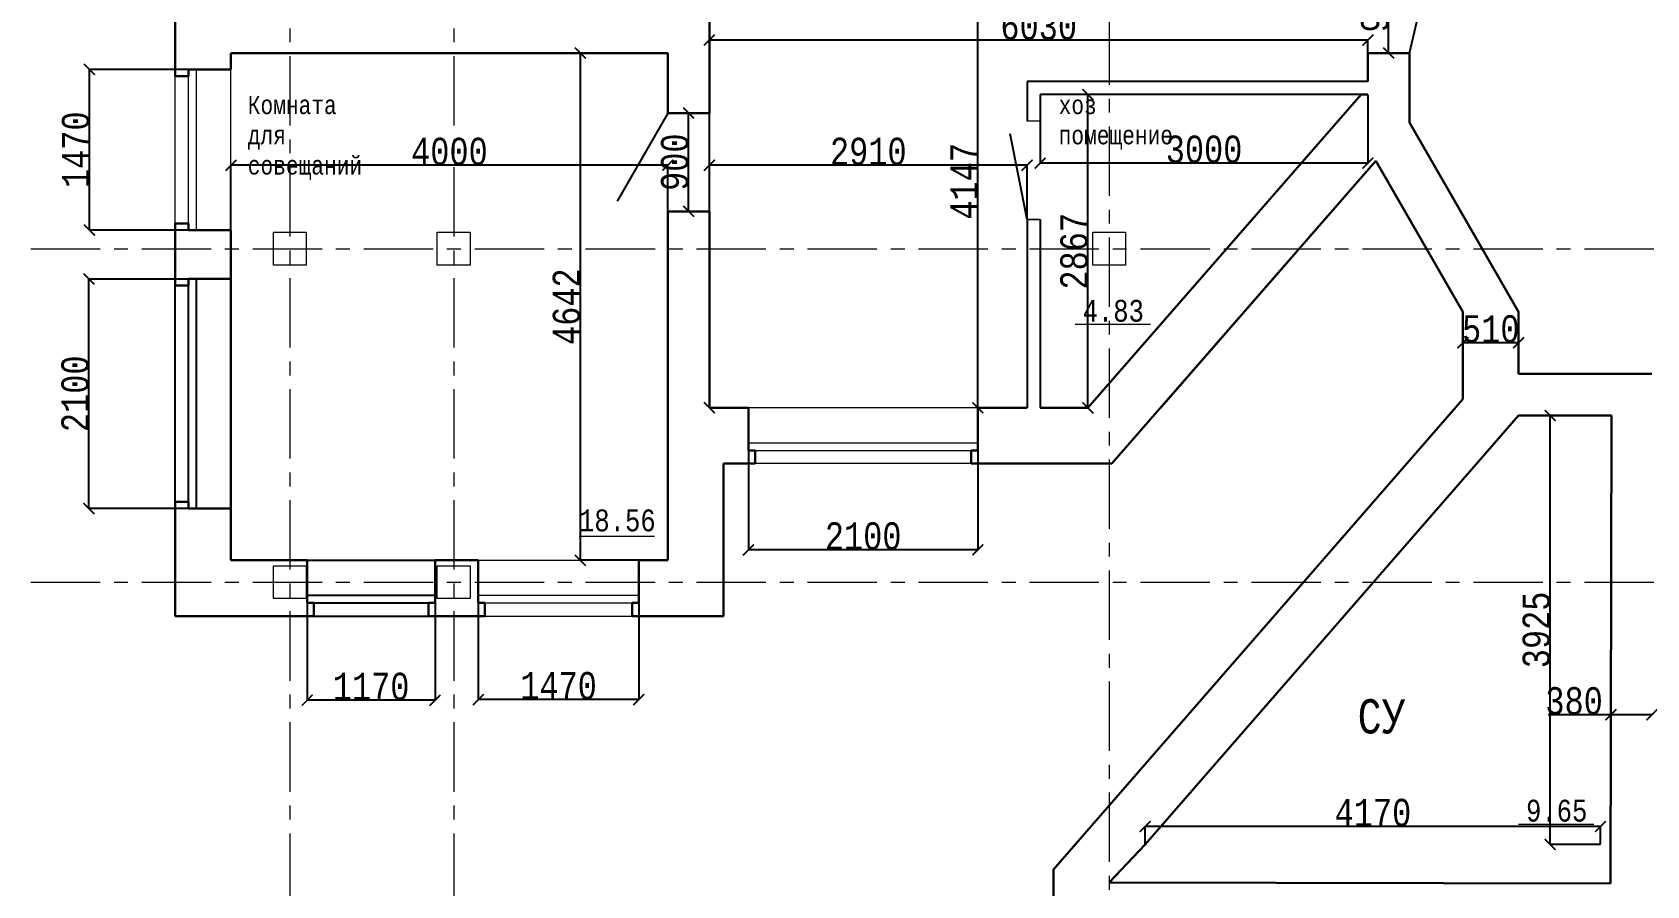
# Model space of a CAD drawing. Header units: millimetres. Extents: x -689206 to 4969298, y -1019800 to 703299.
# Drawn here: x 320696 to 335477, y 669330 to 677140 of the extents above; entities that cross this region are included whole.
import ezdxf

# ---------------------------------------------------------------- set-up
doc = ezdxf.new("R2010")
doc.units = ezdxf.units.MM
doc.linetypes.add('осеваяX2', pattern=[101.6, 63.5, -12.7, 12.7, -12.7])
for name, color, linetype, lineweight in [('несущие', 7, 'Continuous', 30), ('ОКНА', 250, 'Continuous', 20), ('ПЕРЕГОРОДКИ', 252, 'Continuous', 9), ('РАЗМЕРЫ', 7, 'Continuous', 9), ('стены', 7, 'Continuous', 20)]:
    doc.layers.add(name, color=color, linetype=linetype, lineweight=lineweight)
doc.styles.add('Аннотативный', font='isocteur.ttf', dxfattribs={"width": 0.7, "height": 250})
doc.dimstyles.new('Аннотативный', dxfattribs={"dimscale": 0, "dimtxt": 250, "dimasz": 100, "dimexe": 1.25, "dimexo": 0.625, "dimtad": 1, "dimdec": 0, "dimtxsty": 'Аннотативный', "dimblk": 'ARCHTICK', "dimcen": 2.5, "dimadec": 0, "dimazin": 0, "dimtfac": 1, "dimtdec": 0, "dimtmove": 0, "dimatfit": 3, "dimfxl": 1, "dimarcsym": 0})

# ---------------------------------------------------------------- blocks, each defined once
blk = doc.blocks.new('_ArchTick')
at = {"color": 0, "linetype": 'ByBlock', "const_width": 0.15}
blk.add_lwpolyline([(-0.5, -0.5), (0.5, 0.5)], dxfattribs=at)
blk = doc.blocks.new('*D63')
at = {"layer": 'Defpoints', "color": 0, "lineweight": 20, "transparency": 16777216}
for p in [(334593, 673634), (335154, 673634), (335054, 669708)]:
    blk.add_point(p, dxfattribs=at)
at = {"layer": 'стены', "color": 0, "lineweight": -2, "transparency": 16777216}
for p, q in [((335154, 673634), (334591, 673634)), ((334593, 669708), (334593, 673634)), ((335054, 669708), (334591, 669708))]:
    blk.add_line(p, q, dxfattribs=at)
at = {"layer": 'стены', "color": 0, "lineweight": -2, "transparency": 16777216, "xscale": 100, "yscale": 100, "zscale": 100}
for p, rotation in [((334593, 673634), 90), ((334593, 669708), 270)]:
    blk.add_blockref('_ArchTick', p, dxfattribs=dict(at, rotation=rotation))
at = {"layer": 'стены', "color": 0, "lineweight": 13, "transparency": 16777216, "insert": (334467, 671671), "char_height": 250, "attachment_point": 5, "rotation": 90, "style": 'Аннотативный'}
blk.add_mtext('3925', dxfattribs=at)
blk = doc.blocks.new('*D64')
at = {"layer": 'Defpoints', "color": 0, "lineweight": 20, "transparency": 16777216}
for p in [(330885, 669872), (330885, 669708), (335054, 669708)]:
    blk.add_point(p, dxfattribs=at)
at = {"layer": 'стены', "color": 0, "lineweight": -2, "transparency": 16777216}
for p, q in [((330885, 669709), (330885, 669873)), ((335054, 669872), (330885, 669872)), ((335054, 669709), (335054, 669873))]:
    blk.add_line(p, q, dxfattribs=at)
at = {"layer": 'стены', "color": 0, "lineweight": -2, "transparency": 16777216, "xscale": 100, "yscale": 100, "zscale": 100, "rotation": 180}
blk.add_blockref('_ArchTick', (330885, 669872), dxfattribs=at)
at = {"layer": 'стены', "color": 0, "lineweight": -2, "transparency": 16777216, "xscale": 100, "yscale": 100, "zscale": 100}
blk.add_blockref('_ArchTick', (335054, 669872), dxfattribs=at)
at = {"layer": 'стены', "color": 0, "lineweight": 13, "transparency": 16777216, "insert": (332970, 669998), "char_height": 250, "attachment_point": 5, "style": 'Аннотативный'}
blk.add_mtext('4170', dxfattribs=at)
blk = doc.blocks.new('*D157')
at = {"layer": 'Defpoints', "color": 0, "lineweight": 20, "transparency": 16777216}
for p in [(326895, 675923), (326895, 675426), (329804, 675426)]:
    blk.add_point(p, dxfattribs=at)
at = {"layer": 'стены', "color": 0, "lineweight": -2, "transparency": 16777216}
for p, q in [((326895, 675427), (326895, 675924)), ((329804, 675923), (326895, 675923)), ((329804, 675427), (329804, 675924))]:
    blk.add_line(p, q, dxfattribs=at)
at = {"layer": 'стены', "color": 0, "lineweight": -2, "transparency": 16777216, "xscale": 100, "yscale": 100, "zscale": 100, "rotation": 180}
blk.add_blockref('_ArchTick', (326895, 675923), dxfattribs=at)
at = {"layer": 'стены', "color": 0, "lineweight": -2, "transparency": 16777216, "xscale": 100, "yscale": 100, "zscale": 100}
blk.add_blockref('_ArchTick', (329804, 675923), dxfattribs=at)
at = {"layer": 'стены', "color": 0, "lineweight": 25, "transparency": 16777216, "insert": (328350, 676048), "char_height": 250, "attachment_point": 5, "style": 'Аннотативный'}
blk.add_mtext('2910', dxfattribs=at)
blk = doc.blocks.new('*D158')
at = {"layer": 'Defpoints', "color": 0, "lineweight": 20, "transparency": 16777216}
for p in [(333114, 677850), (333114, 677850), (333114, 676950)]:
    blk.add_point(p, dxfattribs=at)
at = {"layer": 'стены', "color": 0, "lineweight": -2, "transparency": 16777216}
for p, q in [((333114, 676950), (333114, 677850)), ((333115, 677850), (333115, 677850)), ((333115, 676950), (333115, 676950))]:
    blk.add_line(p, q, dxfattribs=at)
at = {"layer": 'стены', "color": 0, "lineweight": -2, "transparency": 16777216, "xscale": 100, "yscale": 100, "zscale": 100}
for p, rotation in [((333114, 677850), 90), ((333114, 676950), 270)]:
    blk.add_blockref('_ArchTick', p, dxfattribs=dict(at, rotation=rotation))
at = {"layer": 'стены', "color": 0, "lineweight": 25, "transparency": 16777216, "insert": (332989, 677400), "char_height": 250, "attachment_point": 5, "rotation": 90, "style": 'Аннотативный'}
blk.add_mtext('900', dxfattribs=at)
blk = doc.blocks.new('*D159')
at = {"layer": 'Defpoints', "color": 0, "lineweight": 20, "transparency": 16777216}
for p in [(326705, 676401), (326705, 676401), (326705, 675501)]:
    blk.add_point(p, dxfattribs=at)
at = {"layer": 'стены', "color": 0, "lineweight": -2, "transparency": 16777216}
for p, q in [((326705, 676401), (326706, 676401)), ((326705, 675501), (326705, 676401)), ((326705, 675501), (326706, 675501))]:
    blk.add_line(p, q, dxfattribs=at)
at = {"layer": 'стены', "color": 0, "lineweight": -2, "transparency": 16777216, "xscale": 100, "yscale": 100, "zscale": 100}
for p, rotation in [((326705, 676401), 90), ((326705, 675501), 270)]:
    blk.add_blockref('_ArchTick', p, dxfattribs=dict(at, rotation=rotation))
at = {"layer": 'стены', "color": 0, "lineweight": 25, "transparency": 16777216, "insert": (326579, 675951), "char_height": 250, "attachment_point": 5, "rotation": 90, "style": 'Аннотативный'}
blk.add_mtext('900', dxfattribs=at)
blk = doc.blocks.new('*D164')
at = {"layer": 'Defpoints', "color": 0, "lineweight": 20, "transparency": 16777216}
for p in [(326895, 677069), (326895, 676690), (332924, 676690)]:
    blk.add_point(p, dxfattribs=at)
at = {"layer": 'стены', "color": 0, "lineweight": -2, "transparency": 16777216}
for p, q in [((326895, 676690), (326895, 677070)), ((332924, 677069), (326895, 677069)), ((332924, 676690), (332924, 677070))]:
    blk.add_line(p, q, dxfattribs=at)
at = {"layer": 'стены', "color": 0, "lineweight": -2, "transparency": 16777216, "xscale": 100, "yscale": 100, "zscale": 100, "rotation": 180}
blk.add_blockref('_ArchTick', (326895, 677069), dxfattribs=at)
at = {"layer": 'стены', "color": 0, "lineweight": -2, "transparency": 16777216, "xscale": 100, "yscale": 100, "zscale": 100}
blk.add_blockref('_ArchTick', (332924, 677069), dxfattribs=at)
at = {"layer": 'стены', "color": 0, "lineweight": 13, "transparency": 16777216, "insert": (329910, 677195), "char_height": 250, "attachment_point": 5, "style": 'Аннотативный'}
blk.add_mtext('6030', dxfattribs=at)
blk = doc.blocks.new('*D180')
at = {"layer": 'Defpoints', "color": 0, "lineweight": 20, "transparency": 16777216}
for p in [(329353, 677850), (329353, 677850), (329353, 673703)]:
    blk.add_point(p, dxfattribs=at)
at = {"layer": 'РАЗМЕРЫ', "color": 0, "lineweight": -2, "transparency": 16777216}
for p, q in [((329353, 677850), (329354, 677850)), ((329353, 673703), (329353, 677850)), ((329353, 673703), (329354, 673703))]:
    blk.add_line(p, q, dxfattribs=at)
at = {"layer": 'РАЗМЕРЫ', "color": 0, "lineweight": -2, "transparency": 16777216, "xscale": 100, "yscale": 100, "zscale": 100}
for p, rotation in [((329353, 677850), 90), ((329353, 673703), 270)]:
    blk.add_blockref('_ArchTick', p, dxfattribs=dict(at, rotation=rotation))
at = {"layer": 'РАЗМЕРЫ', "color": 0, "lineweight": 13, "transparency": 16777216, "insert": (329227, 675776), "char_height": 250, "attachment_point": 5, "rotation": 90, "style": 'Аннотативный'}
blk.add_mtext('4147', dxfattribs=at)
blk = doc.blocks.new('*D186')
at = {"layer": 'Defpoints', "color": 0, "lineweight": 20, "transparency": 16777216}
for p in [(326895, 686050), (327074, 686050), (327074, 673703)]:
    blk.add_point(p, dxfattribs=at)
at = {"layer": 'РАЗМЕРЫ', "color": 0, "lineweight": -2, "transparency": 16777216}
for p, q in [((327073, 686050), (326894, 686050)), ((326895, 673703), (326895, 686050)), ((327073, 673703), (326894, 673703))]:
    blk.add_line(p, q, dxfattribs=at)
at = {"layer": 'РАЗМЕРЫ', "color": 0, "lineweight": -2, "transparency": 16777216, "xscale": 100, "yscale": 100, "zscale": 100}
for p, rotation in [((326895, 686050), 90), ((326895, 673703), 270)]:
    blk.add_blockref('_ArchTick', p, dxfattribs=dict(at, rotation=rotation))
at = {"layer": 'РАЗМЕРЫ', "color": 0, "transparency": 16777216, "insert": (326769, 679876), "char_height": 250, "attachment_point": 5, "rotation": 90, "style": 'Аннотативный'}
blk.add_mtext('12350', dxfattribs=at)
blk = doc.blocks.new('*D226')
at = {"layer": 'Defpoints', "color": 0, "linetype": 'ByBlock', "lineweight": 20, "transparency": 16777216}
for p in [(327253, 673703), (329353, 673703), (327253, 672403)]:
    blk.add_point(p, dxfattribs=at)
at = {"layer": 'РАЗМЕРЫ', "color": 0, "linetype": 'ByBlock', "lineweight": -2, "transparency": 16777216}
for p, q in [((327253, 673702), (327253, 672402)), ((329353, 673702), (329353, 672402)), ((329353, 672403), (327253, 672403))]:
    blk.add_line(p, q, dxfattribs=at)
at = {"layer": 'РАЗМЕРЫ', "color": 0, "linetype": 'ByBlock', "lineweight": -2, "transparency": 16777216, "xscale": 100, "yscale": 100, "zscale": 100, "rotation": 180}
blk.add_blockref('_ArchTick', (327253, 672403), dxfattribs=at)
at = {"layer": 'РАЗМЕРЫ', "color": 0, "linetype": 'ByBlock', "lineweight": -2, "transparency": 16777216, "xscale": 100, "yscale": 100, "zscale": 100}
blk.add_blockref('_ArchTick', (329353, 672403), dxfattribs=at)
at = {"layer": 'РАЗМЕРЫ', "color": 0, "linetype": 'ByBlock', "lineweight": 13, "transparency": 16777216, "insert": (328303, 672529), "char_height": 250, "attachment_point": 5, "style": 'Аннотативный'}
blk.add_mtext('2100', dxfattribs=at)
blk = doc.blocks.new('*D227')
at = {"layer": 'Defpoints', "color": 0, "linetype": 'ByBlock', "lineweight": 20, "transparency": 16777216}
for p in [(324779, 672308), (326249, 672308), (324779, 671033)]:
    blk.add_point(p, dxfattribs=at)
at = {"layer": 'РАЗМЕРЫ', "color": 0, "linetype": 'ByBlock', "lineweight": -2, "transparency": 16777216}
for p, q in [((324779, 672307), (324779, 671032)), ((326249, 672307), (326249, 671032)), ((326249, 671033), (324779, 671033))]:
    blk.add_line(p, q, dxfattribs=at)
at = {"layer": 'РАЗМЕРЫ', "color": 0, "linetype": 'ByBlock', "lineweight": -2, "transparency": 16777216, "xscale": 100, "yscale": 100, "zscale": 100, "rotation": 180}
blk.add_blockref('_ArchTick', (324779, 671033), dxfattribs=at)
at = {"layer": 'РАЗМЕРЫ', "color": 0, "linetype": 'ByBlock', "lineweight": -2, "transparency": 16777216, "xscale": 100, "yscale": 100, "zscale": 100}
blk.add_blockref('_ArchTick', (326249, 671033), dxfattribs=at)
at = {"layer": 'РАЗМЕРЫ', "color": 0, "linetype": 'ByBlock', "lineweight": 13, "transparency": 16777216, "insert": (325514, 671159), "char_height": 250, "attachment_point": 5, "style": 'Аннотативный'}
blk.add_mtext('1470', dxfattribs=at)
blk = doc.blocks.new('*D228')
at = {"layer": 'Defpoints', "color": 0, "linetype": 'ByBlock', "lineweight": 20, "transparency": 16777216}
for p in [(323213, 672308), (324383, 672308), (323213, 671027)]:
    blk.add_point(p, dxfattribs=at)
at = {"layer": 'РАЗМЕРЫ', "color": 0, "linetype": 'ByBlock', "lineweight": -2, "transparency": 16777216}
for p, q in [((323213, 672307), (323213, 671025)), ((324383, 672307), (324383, 671025)), ((324383, 671027), (323213, 671027))]:
    blk.add_line(p, q, dxfattribs=at)
at = {"layer": 'РАЗМЕРЫ', "color": 0, "linetype": 'ByBlock', "lineweight": -2, "transparency": 16777216, "xscale": 100, "yscale": 100, "zscale": 100, "rotation": 180}
blk.add_blockref('_ArchTick', (323213, 671027), dxfattribs=at)
at = {"layer": 'РАЗМЕРЫ', "color": 0, "linetype": 'ByBlock', "lineweight": -2, "transparency": 16777216, "xscale": 100, "yscale": 100, "zscale": 100}
blk.add_blockref('_ArchTick', (324383, 671027), dxfattribs=at)
at = {"layer": 'РАЗМЕРЫ', "color": 0, "linetype": 'ByBlock', "lineweight": 13, "transparency": 16777216, "insert": (323798, 671152), "char_height": 250, "attachment_point": 5, "style": 'Аннотативный'}
blk.add_mtext('1170', dxfattribs=at)
blk = doc.blocks.new('*D229')
at = {"layer": 'Defpoints', "color": 0, "linetype": 'ByBlock', "lineweight": 20, "transparency": 16777216}
for p in [(321215, 674882), (322515, 674882), (322515, 672782)]:
    blk.add_point(p, dxfattribs=at)
at = {"layer": 'РАЗМЕРЫ', "color": 0, "linetype": 'ByBlock', "lineweight": -2, "transparency": 16777216}
for p, q in [((322514, 674882), (321214, 674882)), ((321215, 672782), (321215, 674882)), ((322514, 672782), (321214, 672782))]:
    blk.add_line(p, q, dxfattribs=at)
at = {"layer": 'РАЗМЕРЫ', "color": 0, "linetype": 'ByBlock', "lineweight": -2, "transparency": 16777216, "xscale": 100, "yscale": 100, "zscale": 100}
for p, rotation in [((321215, 674882), 90), ((321215, 672782), 270)]:
    blk.add_blockref('_ArchTick', p, dxfattribs=dict(at, rotation=rotation))
at = {"layer": 'РАЗМЕРЫ', "color": 0, "linetype": 'ByBlock', "lineweight": 13, "transparency": 16777216, "insert": (321089, 673832), "char_height": 250, "attachment_point": 5, "rotation": 90, "style": 'Аннотативный'}
blk.add_mtext('2100', dxfattribs=at)
blk = doc.blocks.new('*D230')
at = {"layer": 'Defpoints', "color": 0, "linetype": 'ByBlock', "lineweight": 20, "transparency": 16777216}
for p in [(321219, 676800), (322515, 676800), (322515, 675330)]:
    blk.add_point(p, dxfattribs=at)
at = {"layer": 'РАЗМЕРЫ', "color": 0, "linetype": 'ByBlock', "lineweight": -2, "transparency": 16777216}
for p, q in [((322514, 676800), (321218, 676800)), ((321219, 675330), (321219, 676800)), ((322514, 675330), (321218, 675330))]:
    blk.add_line(p, q, dxfattribs=at)
at = {"layer": 'РАЗМЕРЫ', "color": 0, "linetype": 'ByBlock', "lineweight": -2, "transparency": 16777216, "xscale": 100, "yscale": 100, "zscale": 100}
for p, rotation in [((321219, 676800), 90), ((321219, 675330), 270)]:
    blk.add_blockref('_ArchTick', p, dxfattribs=dict(at, rotation=rotation))
at = {"layer": 'РАЗМЕРЫ', "color": 0, "linetype": 'ByBlock', "lineweight": 13, "transparency": 16777216, "insert": (321094, 676065), "char_height": 250, "attachment_point": 5, "rotation": 90, "style": 'Аннотативный'}
blk.add_mtext('1470', dxfattribs=at)
blk = doc.blocks.new('*D231')
at = {"layer": 'Defpoints', "color": 0, "linetype": 'ByBlock', "lineweight": 20, "transparency": 16777216}
for p in [(329924, 676570), (332924, 676570), (329924, 675942)]:
    blk.add_point(p, dxfattribs=at)
at = {"layer": 'РАЗМЕРЫ', "color": 0, "linetype": 'ByBlock', "lineweight": -2, "transparency": 16777216}
for p, q in [((329924, 676569), (329924, 675941)), ((332924, 676569), (332924, 675941)), ((332924, 675942), (329924, 675942))]:
    blk.add_line(p, q, dxfattribs=at)
at = {"layer": 'РАЗМЕРЫ', "color": 0, "linetype": 'ByBlock', "lineweight": -2, "transparency": 16777216, "xscale": 100, "yscale": 100, "zscale": 100, "rotation": 180}
blk.add_blockref('_ArchTick', (329924, 675942), dxfattribs=at)
at = {"layer": 'РАЗМЕРЫ', "color": 0, "linetype": 'ByBlock', "lineweight": -2, "transparency": 16777216, "xscale": 100, "yscale": 100, "zscale": 100}
blk.add_blockref('_ArchTick', (332924, 675942), dxfattribs=at)
at = {"layer": 'РАЗМЕРЫ', "color": 0, "linetype": 'ByBlock', "lineweight": 13, "transparency": 16777216, "insert": (331424, 676068), "char_height": 250, "attachment_point": 5, "style": 'Аннотативный'}
blk.add_mtext('3000', dxfattribs=at)
blk = doc.blocks.new('*D232')
at = {"layer": 'Defpoints', "color": 0, "linetype": 'ByBlock', "lineweight": 20, "transparency": 16777216}
for p in [(330361, 676570), (330361, 676570), (330361, 673703)]:
    blk.add_point(p, dxfattribs=at)
at = {"layer": 'РАЗМЕРЫ', "color": 0, "linetype": 'ByBlock', "lineweight": -2, "transparency": 16777216}
for p, q in [((330361, 676570), (330362, 676570)), ((330361, 673703), (330361, 676570)), ((330361, 673703), (330362, 673703))]:
    blk.add_line(p, q, dxfattribs=at)
at = {"layer": 'РАЗМЕРЫ', "color": 0, "linetype": 'ByBlock', "lineweight": -2, "transparency": 16777216, "xscale": 100, "yscale": 100, "zscale": 100}
for p, rotation in [((330361, 676570), 90), ((330361, 673703), 270)]:
    blk.add_blockref('_ArchTick', p, dxfattribs=dict(at, rotation=rotation))
at = {"layer": 'РАЗМЕРЫ', "color": 0, "linetype": 'ByBlock', "lineweight": 13, "transparency": 16777216, "insert": (330235, 675136), "char_height": 250, "attachment_point": 5, "rotation": 90, "style": 'Аннотативный'}
blk.add_mtext('2867', dxfattribs=at)
blk = doc.blocks.new('*D233')
at = {"layer": 'Defpoints', "color": 0, "linetype": 'ByBlock', "lineweight": 20, "transparency": 16777216}
for p in [(325714, 676950), (326515, 676950), (326515, 672308)]:
    blk.add_point(p, dxfattribs=at)
at = {"layer": 'РАЗМЕРЫ', "color": 0, "linetype": 'ByBlock', "lineweight": -2, "transparency": 16777216}
for p, q in [((326514, 676950), (325712, 676950)), ((325714, 672308), (325714, 676950)), ((326514, 672308), (325712, 672308))]:
    blk.add_line(p, q, dxfattribs=at)
at = {"layer": 'РАЗМЕРЫ', "color": 0, "linetype": 'ByBlock', "lineweight": -2, "transparency": 16777216, "xscale": 100, "yscale": 100, "zscale": 100}
for p, rotation in [((325714, 676950), 90), ((325714, 672308), 270)]:
    blk.add_blockref('_ArchTick', p, dxfattribs=dict(at, rotation=rotation))
at = {"layer": 'РАЗМЕРЫ', "color": 0, "linetype": 'ByBlock', "lineweight": 13, "transparency": 16777216, "insert": (325588, 674629), "char_height": 250, "attachment_point": 5, "rotation": 90, "style": 'Аннотативный'}
blk.add_mtext('4642', dxfattribs=at)
blk = doc.blocks.new('*D234')
at = {"layer": 'Defpoints', "color": 0, "linetype": 'ByBlock', "lineweight": 20, "transparency": 16777216}
for p in [(322515, 675923), (322515, 672308), (326515, 672308)]:
    blk.add_point(p, dxfattribs=at)
at = {"layer": 'РАЗМЕРЫ', "color": 0, "linetype": 'ByBlock', "lineweight": -2, "transparency": 16777216}
for p, q in [((322515, 672308), (322515, 675924)), ((326515, 675923), (322515, 675923)), ((326515, 672308), (326515, 675924))]:
    blk.add_line(p, q, dxfattribs=at)
at = {"layer": 'РАЗМЕРЫ', "color": 0, "linetype": 'ByBlock', "lineweight": -2, "transparency": 16777216, "xscale": 100, "yscale": 100, "zscale": 100, "rotation": 180}
blk.add_blockref('_ArchTick', (322515, 675923), dxfattribs=at)
at = {"layer": 'РАЗМЕРЫ', "color": 0, "linetype": 'ByBlock', "lineweight": -2, "transparency": 16777216, "xscale": 100, "yscale": 100, "zscale": 100}
blk.add_blockref('_ArchTick', (326515, 675923), dxfattribs=at)
at = {"layer": 'РАЗМЕРЫ', "color": 0, "linetype": 'ByBlock', "lineweight": 13, "transparency": 16777216, "insert": (324515, 676048), "char_height": 250, "attachment_point": 5, "style": 'Аннотативный'}
blk.add_mtext('4000', dxfattribs=at)
blk = doc.blocks.new('*D283')
at = {"layer": 'Defpoints', "color": 0, "linetype": 'ByBlock', "lineweight": 20, "transparency": 16777216}
for p in [(335149, 670894), (335149, 670894), (335525, 670893)]:
    blk.add_point(p, dxfattribs=at)
at = {"layer": 'РАЗМЕРЫ', "color": 0, "linetype": 'ByBlock', "lineweight": -2, "transparency": 16777216}
for p, q in [((335149, 670894), (334575, 670894)), ((335149, 670895), (335149, 670896)), ((335525, 670894), (335149, 670894)), ((335525, 670894), (335525, 670896))]:
    blk.add_line(p, q, dxfattribs=at)
at = {"layer": 'РАЗМЕРЫ', "color": 0, "linetype": 'ByBlock', "lineweight": -2, "transparency": 16777216, "xscale": 100, "yscale": 100, "zscale": 100, "rotation": 180}
blk.add_blockref('_ArchTick', (335149, 670894), dxfattribs=at)
at = {"layer": 'РАЗМЕРЫ', "color": 0, "linetype": 'ByBlock', "lineweight": -2, "transparency": 16777216, "xscale": 100, "yscale": 100, "zscale": 100}
blk.add_blockref('_ArchTick', (335525, 670894), dxfattribs=at)
at = {"layer": 'РАЗМЕРЫ', "color": 0, "linetype": 'ByBlock', "lineweight": 13, "transparency": 16777216, "insert": (334812, 671020), "char_height": 250, "attachment_point": 5, "style": 'Аннотативный'}
blk.add_mtext('380', dxfattribs=at)
blk = doc.blocks.new('*D285')
at = {"layer": 'Defpoints', "color": 0, "linetype": 'ByBlock', "lineweight": 20, "transparency": 16777216}
for p in [(333794, 674298), (333794, 674298), (334304, 674298)]:
    blk.add_point(p, dxfattribs=at)
at = {"layer": 'несущие', "color": 0, "linetype": 'ByBlock', "lineweight": -2, "transparency": 16777216}
for p, q in [((333794, 674299), (333794, 674300)), ((334304, 674298), (333794, 674298)), ((334304, 674299), (334304, 674300))]:
    blk.add_line(p, q, dxfattribs=at)
at = {"layer": 'несущие', "color": 0, "linetype": 'ByBlock', "lineweight": -2, "transparency": 16777216, "xscale": 100, "yscale": 100, "zscale": 100, "rotation": 180}
blk.add_blockref('_ArchTick', (333794, 674298), dxfattribs=at)
at = {"layer": 'несущие', "color": 0, "linetype": 'ByBlock', "lineweight": -2, "transparency": 16777216, "xscale": 100, "yscale": 100, "zscale": 100}
blk.add_blockref('_ArchTick', (334304, 674298), dxfattribs=at)
at = {"layer": 'несущие', "color": 0, "linetype": 'ByBlock', "lineweight": 30, "transparency": 16777216, "insert": (334049, 674424), "char_height": 250, "attachment_point": 5, "style": 'Аннотативный'}
blk.add_mtext('510', dxfattribs=at)

msp = doc.modelspace()

# ---------------------------------------------------------------- linework, layer by layer
at = {"layer": 'несущие', "color": 0}
for p, q in [((322124.9, 674822.4), (322004.9, 674822.4)), ((322514.9, 674882.4), (322124.9, 674882.4)), ((322124.9, 674882.4), (322124.9, 674822.4)), ((326248.7, 672307.8), (326514.9, 672307.8)), ((326188.7, 671797.8), (327024.9, 671797.8)), ((330554.2, 669359.8), (330885.2, 669708.4))]:
    msp.add_line(p, q, dxfattribs=at)
at = {"layer": 'несущие', "lineweight": 30}
for p, q in [((322124.9, 672842.4), (322004.9, 672842.4)), ((322124.9, 672782.4), (322124.9, 672842.4)), ((322124.9, 672782.4), (322514.9, 672782.4)), ((322514.9, 672307.8), (323213.1, 672307.8)), ((323213.1, 672307.8), (323213.1, 671917.8)), ((324383.1, 672307.8), (324778.7, 672307.8)), ((324778.7, 672307.8), (324778.7, 671917.8)), ((322514.9, 671797.8), (322004.9, 671797.8)), ((322514.9, 671797.8), (323273.1, 671797.8)), ((324323.1, 671797.8), (324838.7, 671797.8))]:
    msp.add_line(p, q, dxfattribs=at)
at = {"layer": 'ОКНА'}
for p, q in [((322124.9, 675389.9), (322124.9, 676739.9)), ((322194.9, 676799.9), (322194.9, 675329.9)), ((327252.8, 673312.6), (327252.8, 673382.6)), ((327252.8, 673382.6), (329352.8, 673382.6)), ((327312.8, 673312.6), (329292.8, 673312.6)), ((324778.7, 671987.8), (326248.7, 671987.8)), ((324838.7, 671917.8), (326188.7, 671917.8))]:
    msp.add_line(p, q, dxfattribs=at)
at = {"layer": 'ОКНА', "lineweight": 25}
for p, q in [((322124.9, 672842.4), (322124.9, 674822.4)), ((322194.9, 674882.4), (322194.9, 672782.4)), ((322514.9, 674882.4), (322514.9, 672782.4)), ((323213.1, 672307.8), (324383.1, 672307.8)), ((323213.1, 671987.8), (324383.1, 671987.8)), ((323273.1, 671917.8), (324323.1, 671917.8)), ((323273.1, 671797.8), (324323.1, 671797.8))]:
    msp.add_line(p, q, dxfattribs=at)
at = {"layer": 'ОКНА', "color": 0}
for p, q in [((324778.7, 672307.8), (326248.7, 672307.8)), ((324838.7, 671797.8), (326188.7, 671797.8))]:
    msp.add_line(p, q, dxfattribs=at)
at = {"layer": 'ПЕРЕГОРОДКИ', "color": 18, "linetype": 'ByBlock', "lineweight": 13, "true_color": 0x000000}
msp.add_line((333304.2, 676949.8), (333506.1, 677804), dxfattribs=at)
at = {"layer": 'ПЕРЕГОРОДКИ', "color": 0}
for p, q in [((329924.2, 676326.1), (329804.2, 676326.1)), ((329924.2, 675426.1), (329804.2, 675426.1)), ((329804.2, 675426.1), (329924.2, 675426.1))]:
    msp.add_line(p, q, dxfattribs=at)
at = {"layer": 'РАЗМЕРЫ', "lineweight": 30}
for p, q in [((322124.9, 676739.9), (322004.9, 676739.9)), ((322124.9, 676799.9), (322124.9, 676739.9)), ((322124.9, 676799.9), (322514.9, 676799.9)), ((332862.5, 676569.8), (330360.7, 673702.6)), ((332997.3, 675963.1), (330579.8, 673192.6)), ((322124.9, 675389.9), (322004.9, 675389.9)), ((322124.9, 675329.9), (322124.9, 675389.9)), ((322124.9, 675329.9), (322514.9, 675329.9)), ((327252.8, 673312.6), (327312.8, 673312.6)), ((327312.8, 673312.6), (327312.8, 673192.6)), ((329352.8, 673312.6), (329292.8, 673312.6)), ((329292.8, 673312.6), (329292.8, 673192.6)), ((323213.1, 671917.8), (323273.1, 671917.8)), ((323273.1, 671917.8), (323273.1, 671797.8)), ((324383.1, 671917.8), (324323.1, 671917.8)), ((324323.1, 671917.8), (324323.1, 671797.8)), ((324778.7, 671917.8), (324838.7, 671917.8)), ((324838.7, 671917.8), (324838.7, 671797.8)), ((326248.7, 671917.8), (326188.7, 671917.8)), ((326188.7, 671917.8), (326188.7, 671797.8)), ((335145.7, 669350.6), (330554.2, 669359.8))]:
    msp.add_line(p, q, dxfattribs=at)
at = {"layer": 'РАЗМЕРЫ'}
for p, q in [((322004.9, 675389.9), (322004.9, 676739.9)), ((322514.9, 675329.9), (322514.9, 676799.9)), ((329352.8, 673702.6), (327252.8, 673702.6)), ((329352.8, 673192.6), (327312.8, 673192.6))]:
    msp.add_line(p, q, dxfattribs=at)
at = {"layer": 'РАЗМЕРЫ', "lineweight": 25}
msp.add_line((322004.9, 672842.4), (322004.9, 674822.4), dxfattribs=at)
at = {"layer": 'РАЗМЕРЫ', "color": 114, "true_color": 0x139b48}
for p, q in [((330243.8, 674467.4), (330933, 674467.4)), ((325703, 672527.8), (326392.3, 672527.8)), ((334303.5, 669892.7), (334992.8, 669892.7))]:
    msp.add_line(p, q, dxfattribs=at)
at = {"layer": 'стены', "color": 1, "linetype": 'осеваяX2', "lineweight": 15, "ltscale": 10}
for p, q in [((323054.2, 701305.3), (323054.2, 657157.8)), ((324554.2, 701305.3), (324554.2, 657157.8)), ((312554.2, 675159.8), (384704.2, 675159.8)), ((312554.2, 672107.8), (384704.2, 672107.8))]:
    msp.add_line(p, q, dxfattribs=at)
at = {"layer": 'стены', "color": 1, "linetype": 'осеваяX2', "ltscale": 10}
msp.add_line((330554.2, 695582.4), (330554.2, 668690.8), dxfattribs=at)
at = {"layer": 'стены', "color": 7, "lineweight": 25, "true_color": 0xffffff}
for p, q in [((333304.2, 676949.8), (333506.1, 677804)), ((326514.9, 676401.3), (326049.9, 675595.9))]:
    msp.add_line(p, q, dxfattribs=at)
at = {"layer": 'стены', "lineweight": 30}
for p, q in [((322004.9, 676739.9), (322004.9, 677459.8)), ((326894.9, 676401.3), (326894.9, 677329.8)), ((322514.9, 676949.8), (324817.2, 676949.8)), ((322514.9, 676799.9), (322514.9, 676949.8)), ((324817.2, 676949.8), (326514.9, 676949.8)), ((326514.9, 676401.3), (326514.9, 676949.8)), ((332924.2, 676949.8), (332924.2, 676689.8)), ((332924.2, 676949.8), (333304.2, 676949.8)), ((333304.2, 676569.8), (333304.2, 676949.8)), ((332862.5, 676569.8), (330592.8, 673968.7)), ((332924.2, 676569.8), (332862.5, 676569.8)), ((333304.2, 676569.8), (333304.2, 676314.8)), ((326894.9, 676401.3), (326514.9, 676401.3)), ((333304.2, 676314.8), (334304.2, 674582.8)), ((332997.3, 675963.1), (331024.9, 673702.6)), ((332997.3, 675963.1), (331034.5, 673713.7)), ((333794.2, 674582.8), (332997.3, 675963.1)), ((326514.9, 672307.8), (326514.9, 675501.3)), ((326514.9, 675501.3), (326894.9, 675501.3)), ((326894.9, 673702.6), (326894.9, 675501.3)), ((322004.9, 674822.4), (322004.9, 675389.9)), ((322514.9, 674882.4), (322514.9, 675329.9)), ((333794.2, 673782.8), (333794.2, 674582.8)), ((334304.2, 674582.8), (334304.2, 674013.8)), ((334304.2, 674013.8), (335524.9, 674013.8)), ((326894.9, 673702.6), (327252.8, 673702.6)), ((327252.8, 673312.6), (327252.8, 673702.6)), ((329352.8, 673702.6), (329352.8, 673312.6)), ((329352.8, 673702.6), (329804.2, 673702.6)), ((329924.2, 673702.6), (330360.7, 673702.6)), ((330044.2, 669477.3), (333794.2, 673782.8)), ((333936.8, 673212), (334304.2, 673633.8)), ((334304.2, 673633.8), (335154.3, 673633.8)), ((335154.3, 673633.8), (335145.7, 669350.8)), ((327024.9, 671797.8), (327024.9, 673192.6)), ((327312.8, 673192.6), (327024.9, 673192.6)), ((330579.8, 673192.6), (329292.8, 673192.6)), ((330885.2, 669708.4), (333936.8, 673212)), ((322004.9, 671797.8), (322004.9, 672842.4)), ((322514.9, 672307.8), (322514.9, 672782.4)), ((324383.1, 672307.8), (324383.1, 671917.8)), ((330044.2, 669477.3), (330044.2, 668630.8))]:
    msp.add_line(p, q, dxfattribs=at)
at = {"layer": 'стены', "lineweight": 25}
for p, q in [((329804.2, 676689.8), (329804.2, 676326.1)), ((332924.2, 676689.8), (329804.2, 676689.8)), ((332924.2, 676569.8), (329924.2, 676569.8)), ((329924.2, 676569.8), (329924.2, 676326.1)), ((329804.2, 675426.1), (329648.8, 676212.1)), ((329804.2, 675426.1), (329804.2, 673702.6)), ((329924.2, 675426.1), (329924.2, 673702.6))]:
    msp.add_line(p, q, dxfattribs=at)
at = {"layer": 'стены'}
for p, q in [((333794.2, 674582.8), (333294.2, 675448.8)), ((334304.2, 674582.8), (333804.2, 675448.8)), ((333794.2, 673782.8), (333794.2, 674582.8)), ((333794.2, 673782.8), (333794.2, 674582.8)), ((334304.2, 674582.8), (334304.2, 674013.8)), ((334304.2, 674582.8), (334304.2, 674013.8)), ((330044.2, 669477.3), (333794.2, 673782.8)), ((330044.2, 669477.3), (333794.2, 673782.8)), ((330044.2, 668630.8), (330044.2, 669477.3)), ((330044.2, 668630.8), (330044.2, 669477.3))]:
    msp.add_line(p, q, dxfattribs=at)
at = {"layer": 'стены', "color": 18, "lineweight": 30, "true_color": 0x000000}
msp.add_line((326248.7, 672307.8), (326248.7, 671917.8), dxfattribs=at)
at = {"layer": 'стены', "color": 240, "true_color": 0xed1f24}
for points in [[(322904.2, 675309.8), (323204.2, 675309.8), (323204.2, 675009.8), (322904.2, 675009.8)], [(324404.2, 675309.8), (324704.2, 675309.8), (324704.2, 675009.8), (324404.2, 675009.8)], [(330404.2, 675309.8), (330704.2, 675309.8), (330704.2, 675009.8), (330404.2, 675009.8)], [(322904.2, 672257.8), (323204.2, 672257.8), (323204.2, 671957.8), (322904.2, 671957.8)], [(324404.2, 672257.8), (324704.2, 672257.8), (324704.2, 671957.8), (324404.2, 671957.8)]]:
    msp.add_lwpolyline(points, close=True, dxfattribs=at)

# ---------------------------------------------------------------- texts
at = {"color": 18, "true_color": 0x000000, "insert": (322668.9, 676557), "char_height": 165.799, "width": 766.271, "attachment_point": 1, "style": 'Аннотативный'}
msp.add_mtext('Комната для совещаний', dxfattribs=at)
at = {"attachment_point": 1, "style": 'Аннотативный'}
for s, insert, char_height, width in [('хоз помещение', (330092.8, 676557), 165.799, 766.271), ('СУ', (332829.7, 671036.7), 313.6, 1449.342)]:
    msp.add_mtext(s, dxfattribs=dict(at, insert=insert, char_height=char_height, width=width))
at = {"layer": 'РАЗМЕРЫ', "color": 114, "true_color": 0x139b48, "char_height": 200, "width": 656.117, "attachment_point": 1, "style": 'Аннотативный'}
for s, insert in [('4.83', (330312.1, 674691.5)), ('18.56', (325701.7, 672773.3)), ('9.65', (334371.8, 670116.8))]:
    msp.add_mtext(s, dxfattribs=dict(at, insert=insert))

# ---------------------------------------------------------------- dimensions: what is measured, and where the dimension line sits
at = {"layer": 'несущие', "color": 18, "linetype": 'ByBlock', "lineweight": 30, "true_color": 0x000000}
dim = msp.add_linear_dim(base=(333794.2, 674298.3), p1=(334304.2, 674298.3), p2=(333794.2, 674298.3), dimstyle='Аннотативный', dxfattribs=at)
dim.commit()
dim.dimension.update_dxf_attribs({"geometry": '*D285', "text_midpoint": (334049.2, 674423.9)})
at = {"layer": 'РАЗМЕРЫ'}
dim = msp.add_linear_dim(base=(326894.9, 686049.8), p1=(327073.8, 673702.6), p2=(327073.8, 686049.8), angle=90, text='12350', dimstyle='Аннотативный', dxfattribs=at)
dim.commit()
dim.dimension.update_dxf_attribs({"geometry": '*D186', "text_midpoint": (326769.2, 679876.2)})
at = {"layer": 'РАЗМЕРЫ', "lineweight": 13}
dim = msp.add_linear_dim(base=(329352.8, 677849.8), p1=(329352.8, 673702.6), p2=(329352.8, 677849.8), angle=90, dimstyle='Аннотативный', dxfattribs=at)
dim.commit()
dim.dimension.update_dxf_attribs({"geometry": '*D180', "text_midpoint": (329227.1, 675776.2)})
at = {"layer": 'РАЗМЕРЫ', "color": 18, "linetype": 'ByBlock', "lineweight": 13, "true_color": 0x000000}
for base, p1, p2, picture, middle in [((325713.6, 676949.8), (326514.9, 672307.8), (326514.9, 676949.8), '*D233', (325588, 674628.8)), ((321219.4, 676799.9), (322514.9, 675329.9), (322514.9, 676799.9), '*D230', (321093.8, 676064.9)), ((330360.7, 676569.8), (330360.7, 673702.6), (330360.7, 676569.8), '*D232', (330235.1, 675136.2)), ((321214.9, 674882.4), (322514.9, 672782.4), (322514.9, 674882.4), '*D229', (321089.2, 673832.4))]:
    dim = msp.add_linear_dim(base=base, p1=p1, p2=p2, angle=90, dimstyle='Аннотативный', dxfattribs=at)
    dim.commit()
    dim.dimension.update_dxf_attribs({"geometry": picture, "text_midpoint": middle})
dim = msp.add_linear_dim(base=(329924.2, 675941.9), p1=(332924.2, 676569.8), p2=(329924.2, 676569.8), dimstyle='Аннотативный', dxfattribs=at)
dim.commit()
dim.dimension.update_dxf_attribs({"geometry": '*D231', "text_midpoint": (331424.2, 675941.9), "dimtype": 160})
for base, p1, p2, picture, middle in [((322514.9, 675922.8), (326514.9, 672307.8), (322514.9, 672307.8), '*D234', (324514.9, 676048.4)), ((327252.8, 672403.1), (329352.8, 673702.6), (327252.8, 673702.6), '*D226', (328302.8, 672528.7)), ((323213.1, 671026.6), (324383.1, 672307.8), (323213.1, 672307.8), '*D228', (323798.1, 671152.3)), ((324778.7, 671033.1), (326248.7, 672307.8), (324778.7, 672307.8), '*D227', (325513.7, 671158.7))]:
    dim = msp.add_linear_dim(base=base, p1=p1, p2=p2, dimstyle='Аннотативный', dxfattribs=at)
    dim.commit()
    dim.dimension.update_dxf_attribs({"geometry": picture, "text_midpoint": middle})
dim = msp.add_linear_dim(base=(335148.8, 670894.3), p1=(335524.9, 670893.5), p2=(335148.8, 670894.3), text='380', dimstyle='Аннотативный', dxfattribs=at)
dim.commit()
dim.dimension.update_dxf_attribs({"geometry": '*D283', "text_midpoint": (334811.9, 671019.9)})
at = {"layer": 'стены', "lineweight": 25}
for base, p1, p2, picture, middle in [((333114.2, 677849.8), (333114.2, 676949.8), (333114.2, 677849.8), '*D158', (332988.6, 677399.8)), ((326704.9, 676401.3), (326704.9, 675501.3), (326704.9, 676401.3), '*D159', (326579.2, 675951.3))]:
    dim = msp.add_linear_dim(base=base, p1=p1, p2=p2, angle=90, dimstyle='Аннотативный', dxfattribs=at)
    dim.commit()
    dim.dimension.update_dxf_attribs({"geometry": picture, "text_midpoint": middle})
at = {"layer": 'стены', "lineweight": 13}
for base, p1, p2, text, picture, middle in [((326894.9, 677069), (332924.2, 676689.8), (326894.9, 676689.8), '6030', '*D164', (329909.5, 677194.6)), ((330885.2, 669872), (335054.3, 669708.4), (330885.2, 669708.4), '4170', '*D64', (332969.7, 669997.7))]:
    dim = msp.add_linear_dim(base=base, p1=p1, p2=p2, text=text, dimstyle='Аннотативный', dxfattribs=at)
    dim.commit()
    dim.dimension.update_dxf_attribs({"geometry": picture, "text_midpoint": middle})
at = {"layer": 'стены', "lineweight": 25}
dim = msp.add_linear_dim(base=(326894.9, 675922.8), p1=(329804.2, 675426.1), p2=(326894.9, 675426.1), text='2910', dimstyle='Аннотативный', dxfattribs=at)
dim.commit()
dim.dimension.update_dxf_attribs({"geometry": '*D157', "text_midpoint": (328349.5, 676048.4)})
at = {"layer": 'стены', "lineweight": 13}
dim = msp.add_linear_dim(base=(334592.7, 673633.8), p1=(335054.3, 669708.4), p2=(335154.3, 673633.8), angle=90, dimstyle='Аннотативный', dxfattribs=at)
dim.commit()
dim.dimension.update_dxf_attribs({"geometry": '*D63', "text_midpoint": (334467.1, 671671.1)})

doc.saveas('drawing.dxf')
